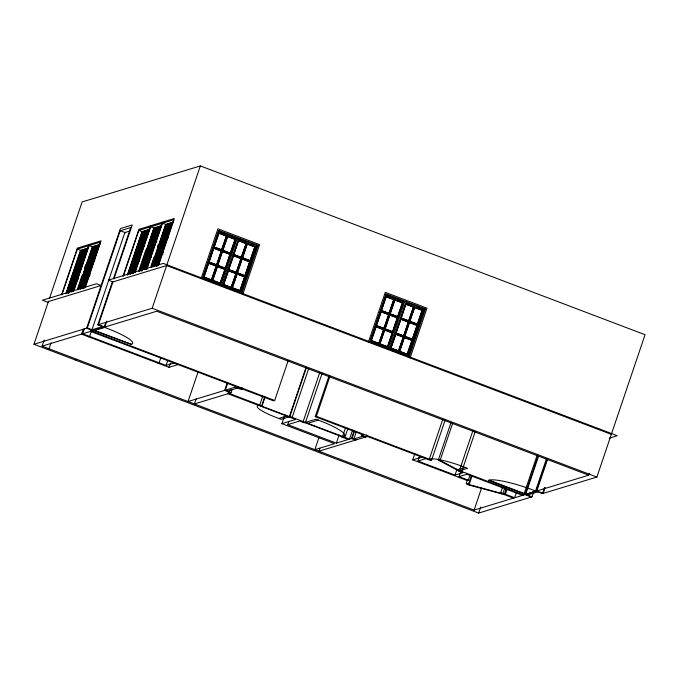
<?xml version="1.0" encoding="UTF-8"?>
<svg xmlns="http://www.w3.org/2000/svg" width="679" height="679" viewBox="0 0 679 679"><rect width="100%" height="100%" fill="white"/><g stroke="black" fill="none" stroke-linecap="round" stroke-linejoin="round"><path stroke-width="1.02" d="M533.371 492.81L532.013 496.816L478.653 513.078L33.95 344.278L48.54 301.17M49.559 298.166L82.125 201.943L200.347 165.922L645.05 334.722L596.875 477.057L542.521 493.616L535.57 490.976L525.648 494.405L488.507 480.359L489.16 480.163A38.457 6.213 18.7 0 1 536.155 491.197L547.019 459.114M51.112 342.768L49.058 348.785L42.123 346.146L44.16 340.128M61.568 294.881L77.414 248.056L101.061 240.85L85.206 287.684M61.95 294.61L77.347 249.142L88.508 245.739L73.12 291.206M65.804 293.846L80.529 250.347L87.973 248.081M66.559 292.505L80.453 251.434L85.384 249.94L71.142 292.004M66.567 292.904L70.251 282.031L72.959 281.598L71.541 282.031M75.335 267L77.754 266.465L75.335 267L70.65 280.843L73.069 280.3L77.796 266.253L80.512 265.82L79.087 266.253M77.873 265.166L82.549 251.332L80.419 251.977L75.734 265.82L78.45 265.387M67.391 291.096L71.074 280.223M74.079 271.328L79.103 256.501M66.856 293.014L70.54 282.141L72.67 281.488M70.939 280.953L75.624 267.11M67.145 293.124L70.828 282.252L70.251 282.031M71.227 281.064L75.581 268.213M76.651 265.048L80.996 252.198L82.422 251.765M68.367 293.243L72.381 281.378M72.78 280.189L77.465 266.355M68.681 292.751L82.914 250.687M68.655 293.353L72.712 281.276L74.843 280.631L71.456 291.614M85.019 250.576L80.334 264.42L78.195 265.065L80.623 264.53L85.019 250.576L82.88 251.23L78.161 265.277L76.023 265.93L80.708 252.087L82.846 251.442M69.317 292.259L73.001 281.386L75.131 280.741M73.366 280.41L78.085 266.363L80.224 265.71L75.539 279.553L74.113 279.986M78.484 265.175L83.169 251.34L85.308 250.687M69.945 291.384L72.959 282.489M74.028 279.324L78.374 266.474L77.796 266.253M78.772 265.285L83.127 252.435M71.168 291.503L74.843 280.631M73.111 280.096L75.25 279.442L79.927 265.599M71.728 291.155L86.114 248.65L86.691 248.87M71.796 291.8L86.038 249.736L87.676 249.235M72.152 291.198L75.827 280.325L77.966 279.68M81.157 266.507L76.812 279.358L76.235 279.145L80.911 265.302L82.337 264.869M86.292 250.39L81.607 264.224L86.004 250.279L87.421 249.847M72.441 291.308L76.116 280.435M72.729 291.418L76.413 280.546L75.827 280.325M82.227 263.35L86.581 250.5L86.004 250.279M73.391 291.283L89.238 244.457M73.773 291.011L89.161 245.543L100.331 242.14L84.943 287.607M77.644 288.465L81.989 275.615M84.671 267.704L85.673 264.742M77.966 289.254L92.352 246.749L99.796 244.482M78.034 289.908L92.276 247.835L97.199 246.333L82.965 288.405M78.391 289.296L82.066 278.424L84.493 277.889L82.066 278.424M82.473 277.244L87.158 263.401L89.288 262.756L84.603 276.591L82.473 277.244L84.188 276.913M94.245 248.166L92.819 248.599L88.134 262.433L87.557 262.213L92.242 248.378L94.661 247.835L92.242 248.378M78.874 288.482L81.887 279.587M86.904 264.759L89.246 257.842M78.679 289.407L82.363 278.534M82.762 277.355L87.447 263.511L89.577 262.858M92.531 248.489L87.846 262.323L89.272 261.89M79.299 288.533L82.651 278.645M83.381 276.472L87.735 263.622L89.153 263.189M80.521 288.651L84.204 277.779M87.557 262.213L89.687 261.568L94.373 247.725M80.504 289.152L94.737 247.088M80.809 288.762L84.535 277.677L86.666 277.024L82.982 287.896M87.693 274.961L91.75 262.001L89.62 262.654L84.603 276.591M90.596 261.687L90.018 261.466L92.157 260.812L96.834 246.978L94.704 247.631L89.687 261.568M81.14 288.66L84.824 277.787L86.241 277.355M81.429 288.77L85.113 277.898L86.53 277.465M89.866 263.859L85.512 276.709L84.934 276.489L87.362 275.954M90.935 260.694L95.281 247.843L94.704 247.631M87.065 275.844L91.75 262.001M83.279 288.006L86.623 278.127M96.791 248.073L92.446 260.923L90.307 261.576L94.992 247.742L96.418 247.3M83.211 288.541L97.929 245.051L98.514 245.272L93.863 246.689M83.619 288.202L97.861 246.137L99.499 245.637M83.636 288.583L87.65 276.726L89.076 276.294M89.764 275.216L88.049 275.538L92.734 261.704L94.16 261.271M98.065 247.886L93.719 260.736L93.142 260.515L97.827 246.681L99.244 246.239M84.264 287.709L87.939 276.837L89.365 276.404M88.346 275.649L93.023 261.814M84.552 287.82L87.897 277.932M88.635 275.759L93.32 261.924L92.734 261.704M83.228 329.128L81.531 334.136L168.969 367.331L178 364.572M84.374 328.78L82.677 333.788L166.066 365.438L173.943 363.036M33.95 344.278L87.311 328.016L120.234 230.758L130.741 227.55L113.435 278.696M91.241 329.383L90.562 331.386L273.535 400.839L274.689 400.491L288.261 360.396M91.317 331.445L89.628 336.428L88.482 336.776M87.311 328.016L93.685 330.435L104.77 327.456L97.818 324.817L112.417 281.7M112.977 281.777L98.48 324.621L104.846 327.032L106.866 321.057M113.987 278.789L132.201 224.978L120.378 228.585L86.657 328.22L93.023 330.639M105.89 322.219L104.193 327.236A38.457 6.213 18.7 0 1 131.31 344.329L93.685 330.435M123.052 276.149L138.906 229.324L174.367 218.519L158.521 265.345M123.442 275.878L138.83 230.41L150 227.007L134.603 272.474M127.296 275.105L142.013 231.615L149.456 229.349M127.703 274.774L141.945 232.702L146.868 231.199L132.634 273.272M128.059 274.172L131.734 263.299L134.162 262.756L132.023 263.401M132.142 262.111L136.819 248.268L138.957 247.623L134.272 261.457L132.43 262.221L134.561 261.568L139.288 247.521L141.419 246.867L137.022 260.821L134.892 261.466L139.577 247.631L141.707 246.978M142.149 234.45L137.803 247.3L137.226 247.088L141.911 233.245L144.33 232.702L142.2 233.355L128.348 274.282M128.637 274.384L131.981 264.504M133.05 261.339L137.404 248.489L136.819 248.268M130.19 273.518L133.873 262.646M137.226 247.088L139.356 246.435L144.041 232.6M130.164 274.019L144.406 231.955M130.181 274.409L134.196 262.544L136.335 261.899L132.94 272.882M137.514 247.198L139.645 246.545L144.372 232.498L146.503 231.845L141.818 245.688L139.687 246.333L140.264 246.553L144.95 232.719L144.372 232.498M130.809 273.527L134.493 262.654L136.623 262.001M139.899 247.198L140.918 244.194M131.098 273.637L134.782 262.765L134.196 262.544M139.526 248.726L135.18 261.576L134.603 261.356L137.311 260.931L138.321 257.961M132.32 273.756L136.335 261.899M136.734 260.711L141.419 246.867M142.446 244.805L146.46 232.948M132.88 273.408L147.598 229.918L148.175 230.139M133.288 273.068L147.53 231.004L149.168 230.504M133.636 272.466L137.319 261.593L138.745 261.16M144.517 245.06L142.802 245.382L147.487 231.547L148.913 231.115M133.924 272.576L137.608 261.704L139.034 261.271M138.007 260.515L142.692 246.681L141.784 246.231L136.861 247.725M143.099 245.492L147.776 231.658M134.221 272.686L137.896 261.814L137.319 261.593M138.295 260.626L142.98 246.791M144.05 243.625L148.073 231.768L147.487 231.547M134.875 272.551L150.73 225.717M135.265 272.279L150.653 226.803L161.823 223.408L146.426 268.876M138.796 270.717L145.824 249.965M139.119 271.507L153.836 228.017L161.279 225.751M139.526 271.167L153.768 229.103L158.691 227.601L144.449 269.673M139.543 271.558L143.558 259.692L145.696 259.047L141.682 270.904M148.888 245.874L144.542 258.724L143.956 258.504L148.642 244.669L151.069 244.126L148.642 244.669M151.179 242.836L155.864 228.993L153.726 229.646L149.049 243.481L151.757 243.057M140.035 270.743L143.846 259.802L145.985 259.157M140.46 270.785L144.135 259.913L143.558 259.692M149.957 242.717L154.311 229.867L153.726 229.646M143.956 258.504L146.095 257.859L150.78 244.016M141.987 270.42L156.229 228.348M141.97 271.014L146.019 258.945L148.158 258.292L144.763 269.274M156.153 229.103L154.023 229.757L144.245 258.614L146.384 257.969L151.103 243.922L153.819 243.489L152.393 243.922M153.929 242.191L151.51 242.734L153.929 242.191L158.326 228.246L156.195 228.891L151.468 242.946L150.042 243.379M142.632 269.928L146.308 259.055L148.446 258.402M146.672 258.079L151.4 244.033L153.53 243.379L148.845 257.214L147.419 257.647M151.799 242.844L156.484 229.001L158.614 228.356M143.252 269.045L146.596 259.166L146.019 258.945M147.004 257.978L151.689 244.134L151.103 243.922M152.088 242.955L156.433 230.105M144.474 269.164L148.158 258.292M146.426 257.757L148.557 257.103L153.242 243.269M153.641 242.08L158.326 228.246M145.034 268.816L159.421 226.311L159.998 226.531M154.218 242.301L155.228 239.339M145.111 269.47L159.344 227.397L160.991 226.896M145.459 268.867L149.142 257.995L151.273 257.341M154.472 244.177L150.118 257.027L149.541 256.806L154.226 242.972L155.652 242.539M159.599 228.051L154.914 241.894L159.31 227.94L160.736 227.507M145.747 268.977L149.431 258.105M146.036 269.088L149.72 258.215L149.142 257.995M155.542 241.011L159.888 228.161L159.31 227.94M146.698 268.952L162.553 222.118M146.749 269.665L162.476 223.204L173.637 219.801L158.249 265.268M150.95 266.126L153.963 257.231M157.307 247.351L158.309 244.381M151.273 266.915L165.659 224.409L173.103 222.143M151.349 267.568L165.591 225.496L170.514 224.002L156.272 266.066M151.697 266.966L155.381 256.093L157.8 255.55L155.381 256.093M155.78 254.905L160.465 241.07L162.604 240.417L157.918 254.252L156.068 255.015L158.207 254.362L162.926 240.315L165.065 239.67L160.999 252.63M162.578 239.56L160.864 239.882L165.549 226.039L167.976 225.504L165.549 226.039M151.986 267.076L155.669 256.204M156.068 255.015L165.837 226.149M152.614 266.193L155.958 256.314M156.696 254.141L161.042 241.291L162.468 240.85M161.449 240.103L166.126 226.26L167.552 225.827M153.836 266.312L157.511 255.44M160.864 239.882L163.002 239.229L167.688 225.394M153.81 266.822L168.053 224.749M154.125 266.423L157.842 255.338L159.981 254.693L156.297 265.565M163.911 239.347L163.333 239.127L165.464 238.482L170.149 224.639L168.01 225.292L163.002 239.229M154.456 266.321L158.131 255.448L159.557 255.015M158.53 254.269L160.668 253.615L158.241 254.158L163.215 240.425L165.353 239.78M154.744 266.431L158.419 255.559L159.845 255.126M158.827 254.379L163.172 241.529M164.242 238.363L168.596 225.513L168.01 225.292M160.38 253.505L165.065 239.67M156.917 264.683L159.93 255.788M165.752 238.592L170.106 225.742M156.518 266.202L171.244 222.712L171.821 222.933M156.934 265.871L171.167 223.798L172.814 223.298M156.951 266.253L160.965 254.387L162.383 253.954M166.338 239.475L161.653 253.318L166.049 239.364L167.467 238.932M171.133 224.342L171.711 224.562L167.026 238.397L166.448 238.185L171.133 224.342L172.559 223.909M157.57 265.37L161.254 254.498L162.671 254.065M171.422 224.452L166.737 238.287L168.163 237.854M157.859 265.481L161.203 255.601M162.281 252.435L166.627 239.585L165.43 239.025L160.499 240.527M97.818 324.817L152.164 308.258L200.347 165.922M160.804 357.816L159.115 362.798L157.961 363.155M166.066 365.438L167.755 360.43M168.969 367.331L170.327 363.316M201.077 278.636L217.934 228.815L259.624 244.644L242.768 294.465M203.123 277.465L218.545 232.345L235.919 238.94L220.497 284.06M208.988 262.069L213.758 248.208L221.362 251.043L216.686 264.878L208.988 262.069L216.686 264.878M209.157 262.018L213.673 248.234L221.362 251.043M211.432 279.952L216.278 266.066L208.674 263.231L203.904 277.091L211.432 279.952L216.202 266.092M216.516 264.929L221.286 251.069M221.6 249.906L226.37 236.037L218.842 233.186L214.08 247.046L221.6 249.906L226.455 236.012L218.927 233.16L214.241 246.995L221.77 249.855M215.201 270.751L216.219 267.747M217.238 264.742L221.643 251.722M212.595 280.393L217.441 266.507L212.671 280.368L220.285 283.202L212.756 280.342M217.679 265.37L222.364 251.527L230.054 254.336L225.284 268.197L217.679 265.37L225.369 268.171L229.884 254.387M229.349 252.843L222.763 250.347L227.609 236.453L235.138 239.314L230.368 253.174M217.755 265.345L222.44 251.502L230.054 254.336M227.609 236.453L222.848 250.322L230.291 253.199L235.138 239.314M220.115 283.253L224.97 269.359L220.2 283.228M220.836 283.058L235.418 239.993M221.413 285.638L237.311 238.244M222.814 284.942L238.236 239.814L255.601 246.409L240.188 291.537M228.679 269.546L233.525 255.652L228.679 269.546L236.368 272.347L228.764 269.521M198.226 371.464L188.041 401.535L236.479 386.775M231.123 287.429L223.671 284.543L228.441 270.683L223.595 284.569L231.123 287.429L235.969 273.535L231.199 287.404M236.207 272.398L241.053 258.512L236.292 272.372M246.137 243.489L238.533 240.655L233.763 254.523L241.291 257.375L246.137 243.489L241.376 257.349M234.892 278.22L235.91 275.216M236.92 272.211L241.334 259.191M232.277 287.862L237.124 273.976L232.362 287.837L239.967 290.671L232.439 287.811M249.736 261.805L242.131 258.979L237.446 272.814L244.89 275.699L237.361 272.839L242.047 259.005L249.736 261.805L244.975 275.674M249.04 260.32L242.445 257.816L247.3 243.931L242.53 257.791L250.144 260.626L254.829 246.783L250.059 260.651M196.112 398.938L194.415 403.946L227.906 393.744L295.654 419.461L281.861 423.662L284.917 414.64M239.806 290.722L244.652 276.837L239.891 290.697M244.89 275.699L249.575 261.856M240.527 290.536L255.1 247.462M240.943 293.158L257.002 245.713M241.104 293.107L257.163 245.662L218.613 231.14M258.071 245.391L242.004 292.836L202.631 277.889L218.689 230.444L258.071 245.391L256.263 245.942M227.355 382.404L224.656 390.374L231.03 392.793L232.04 389.805M227.694 383.16L225.318 390.179L229.366 391.715L230.045 389.712M227.906 393.744L228.585 391.741M265.116 396.901L262.06 405.923L229.061 393.396L229.74 391.393M235.163 387.174L241.537 389.593L242.208 387.599M262.781 396.078L259.743 405.04L258.597 405.397A29.121 4.711 18.7 0 0 278.797 418.451L281.114 419.333L288.999 416.931M261.907 405.074L264.284 398.055M305.991 367.492L289.364 416.626L261.568 406.076M288.711 416.821L289.857 416.473L306.492 367.339M345.603 427.447L342.547 436.478L341.401 436.826L348.352 439.466L336.36 443.115L287.726 424.647L288.745 421.642M308.699 368.527L292.174 417.356L291.028 417.704M319.699 372.703L303.173 421.532L302.028 421.88M305.491 422.406L322.126 373.272M365.37 437.047L361.321 435.511L363.29 434.908L315.234 416.668L329.137 375.572M315.234 416.668L316.38 416.32L329.952 376.225M318.926 437.641L314.852 449.668L334.56 443.667L281.861 423.662M319.928 448.199L318.909 451.204L367.347 436.444L430.461 460.404L431.606 460.056L445.186 419.945M368.417 342.157L385.282 292.335L426.972 308.164L410.108 357.986M370.471 340.985L385.893 295.866L403.258 302.461L387.836 347.58M336.36 443.115L339.076 435.095M371.252 340.612L376.098 326.726L371.328 340.586L378.941 343.421L371.413 340.569M376.667 324.604L381.182 311.703L376.412 325.564L384.025 328.398L376.336 325.589M393.795 299.532L388.948 313.426L381.42 310.566L386.105 296.731L381.505 310.541L389.033 313.401L393.795 299.532L386.19 296.706M347.903 428.39L344.864 437.352L343.718 437.7M378.78 343.472L383.627 329.587L378.857 343.447M383.864 328.449L388.711 314.564L383.941 328.424M392.224 332.905L387.463 346.774L379.934 343.913L384.704 330.045L392.309 332.88L387.548 346.748M392.708 331.692L385.103 328.865L389.788 315.022L397.393 317.857L392.632 331.717M289.857 416.473L349.498 439.109L352.554 430.087M354.166 430.537L351.467 438.515L355.524 440.051M349.498 439.109L352.129 438.311L354.497 431.292M356.237 431.954L353.861 438.974L363.061 436.173M397.317 317.882L392.547 331.742L385.018 328.891M391.045 314.224L397.631 316.72L402.401 302.859M397.631 316.72L402.477 302.834L394.872 299.999L390.102 313.859L394.788 300.025L402.477 302.834M388.515 345.577L392.25 334.56M393.268 331.556L397.673 318.536M398.692 315.531L402.418 304.515M388.761 349.159L404.659 301.765M390.153 348.463L405.575 303.335L422.949 309.93L407.527 355.058M398.624 350.899L390.934 348.089L395.781 334.204L391.019 348.064L398.624 350.899L403.309 337.056L395.704 334.221M396.358 332.073L400.873 319.172L396.103 333.041L403.716 335.867L408.393 322.033L400.788 319.198M405.787 304.2L413.486 307.01L408.631 320.895L401.111 318.044L405.787 304.2L413.486 307.01L408.716 320.87M405.957 304.15L401.187 318.018L408.8 320.844M366.702 434.857L366.032 436.852L361.975 435.307M398.463 350.95L403.233 337.081L395.619 334.246M396.018 333.066L403.547 335.918L408.317 322.058M408.334 323.713L404.09 336.682M409.793 321.337L414.64 307.451L409.793 321.337L417.483 324.146L422.168 310.303L414.555 307.477L422.168 310.303M407.145 354.243L411.915 340.383L404.387 337.522L412 340.357L407.315 354.192L399.625 351.382L404.387 337.522L399.625 351.382L407.315 354.192M412.238 339.22L417.084 325.326L412.314 339.194L404.709 336.36L409.471 322.5L417.084 325.326M410.736 321.693L417.322 324.197L422.083 310.328M408.206 353.055L411.932 342.038M412.951 339.033L417.356 326.005M418.374 323L422.109 311.984M408.283 356.679L424.341 309.234M408.444 356.628L424.511 309.183L384.968 294.287M425.41 308.911L409.352 356.356L369.979 341.41L386.037 293.965L425.41 308.911L423.603 309.463L420.649 308.342M470.021 475.19L468.332 480.172L467.177 480.52L412.747 459.861L414.776 453.844M450.856 423L438.303 460.099L440.094 460.404L459.403 470.606L458.257 470.954L462.883 472.711L455.015 475.113L417.95 461.049L419.308 457.035M428.143 459.53L429.289 459.174L442.784 419.325M440.094 460.404L452.647 423.297M455.006 475.113L457.052 469.096M459.742 469.605L472.983 430.494M468.332 480.172L459.063 476.65L460.421 472.643M475.207 431.632L461.72 471.481L460.566 471.837M513.502 498.097L504.242 494.584L467.542 484.628L466.261 483.482L467.61 479.493M469.834 485.247L468.552 484.102L471.268 476.081M472.16 475.572L469.104 484.594L501.212 493.31M47.267 349.329L49.075 348.785L474.095 510.107L481.555 488.057M478.653 513.078L480.69 507.06M501.942 493.964L500.669 492.818L502.706 486.801M516.329 492.776L514.648 497.749L505.38 494.236L504.242 494.584L502.961 493.446L504.981 487.463M504.242 494.584L506.262 488.608M505.38 494.236L507.069 489.253M537.25 454.905L523.679 494.999L457.374 469.834L465.259 467.432L467.576 468.315L459.691 470.717M538.141 455.745L524.986 494.601L531.36 497.02M538.54 456.296L525.648 494.405L532.013 496.816M535.57 490.976L546.425 458.894M547.605 459.114L536.809 491.002L543.183 493.421L545.203 487.437M542.861 492.614L544.558 487.598M474.095 510.107L588.693 475.19L589.372 473.187M129.647 231.064L124.877 232.515L91.954 329.782L102.461 326.582M82.04 250.288L85.758 249.151M145.391 230.987L142.598 231.836L138.83 230.41M154.422 228.237L159.073 226.82M167.17 224.35L170.896 223.213M146.087 232.176L144.661 232.608L139.976 246.443L141.818 245.688M170.437 224.749L168.307 225.403L163.622 239.237L165.039 238.804M81.319 264.114L83.449 263.469M93.142 260.515L94.559 260.082M142.802 245.382L144.228 244.949M154.625 241.783L156.764 241.13M166.448 238.185L167.874 237.743M94.848 260.193L93.43 260.626L97.827 246.681M80.292 264.963L75.369 266.465L75.946 266.677M80.954 264.759L82.592 264.258M87.192 262.858L92.692 261.576M92.777 261.16L94.415 260.66M142.437 246.027L144.084 245.526M154.26 242.428L155.907 241.928M166.083 238.821L167.73 238.321M144.542 245.917L142.403 246.57L137.718 260.405L139.857 259.76M82.626 264.98L81.208 265.413L76.523 279.256L77.941 278.814M92.038 262.111L89.908 262.765L85.223 276.599L86.649 276.166M137.116 248.378L138.533 247.945M155.941 242.641L154.515 243.082L149.83 256.917L151.256 256.484M160.753 241.181L162.892 240.527M76.625 267.008L78.043 266.575M91.623 262.442L89.62 262.654M164.929 240.103L162.926 240.315M218.545 232.345L223.204 234.23M76.235 279.145L77.652 278.704M88.049 275.538L90.188 274.893M149.541 256.806L150.967 256.373M161.364 253.208L163.495 252.554M71.651 280.733L73.069 280.3M70.285 281.488L75.208 279.986M75.87 279.782L77.508 279.281M87.031 276.387L82.108 277.881L82.685 278.101M87.684 276.183L89.331 275.682M136.7 261.254L131.777 262.756L132.354 262.968M137.353 261.05L139 260.549M143.592 259.149L149.1 257.867M149.176 257.451L150.823 256.951M155.415 255.55L160.346 254.048M160.999 253.844L162.637 253.352M83.356 278.432L84.782 278M133.738 263.079L131.734 263.299M156.671 256.093L158.097 255.66M162.968 254.175L160.965 254.387M227.066 235.689L211.814 280.767M213.299 247.419L230.665 254.014M238.236 239.814L242.895 241.699M48.404 301.578L101.112 285.519L96.477 283.763L42.454 300.22L48.37 302.461M246.757 243.167L231.497 288.236M208.207 262.442L225.581 269.037M232.982 254.897L250.356 261.483M241.291 257.375L233.848 254.498L238.448 240.68L245.976 243.54M216.278 266.066L208.589 263.257L203.989 277.074L211.593 279.901M227.898 269.919L245.272 276.514M42.123 346.146L156.73 311.228L588.693 475.19M75.063 359.878L76.871 359.335M394.414 299.21L379.154 344.287M380.639 310.94L398.013 317.534M414.097 306.687L398.845 351.756M151.493 388.897L153.301 388.346M397.393 317.857L389.704 315.048L385.103 328.865M375.555 325.962L392.929 332.557M400.33 318.409L417.695 325.003M408.393 322.033L400.703 319.223M392.309 332.88L384.62 330.07L379.934 343.913M395.246 333.44L412.611 340.035M227.635 391.053L236.827 388.252M228.713 391.919L229.366 391.715M239.22 388.711L234.51 387.378M229.061 393.396L231.03 392.793M241.537 389.593L242.853 389.194M260.914 406.271L262.06 405.923M278.797 418.451L286.682 416.057M287.726 424.647L299.711 420.997L304.345 422.754L315.998 419.206L318.315 420.089A38.151 6.162 18.7 0 1 342.547 436.478M307.808 423.289L318.315 420.089M412.747 459.861L421.778 457.111M417.95 461.049L425.826 458.648M459.063 476.65L466.94 474.256L522.524 495.356M609.182 438.184L617.27 435.714L163.299 263.401L108.3 280.155L112.926 281.912L166.618 265.557L611.329 434.356M527.379 495.059L537.887 491.859M459.403 470.606L457.612 470.309L438.303 460.099M466.261 483.482L468.552 484.102M500.669 492.818L502.961 493.446M234.603 237.718L237.557 238.838M243.464 241.079L246.418 242.208M400.966 300.865L403.92 301.985M230.928 237.158L233.822 238.253M250.619 244.627L253.513 245.73M386.691 296.282L389.585 297.377M397.308 300.313L400.203 301.408M406.382 303.751L409.276 304.854M416.991 307.782L419.885 308.886M247.215 243.956L254.829 246.783M227.448 236.504L234.976 239.364M247.131 243.982L254.659 246.833M386.105 296.731L393.633 299.583M162.476 223.204L166.236 224.63M165.591 225.496L166.168 225.717M390.187 313.842L397.801 316.669M219.088 249.617L221.014 250.347M223.909 251.451L228.738 253.284M238.77 257.086L240.706 257.825M243.6 258.92L248.429 260.753M385.468 312.773L387.395 313.503M392.224 315.336L395.119 316.431M405.151 320.242L407.086 320.98M411.907 322.805L414.801 323.908M241.053 258.512L233.44 255.677L240.892 258.563M381.097 311.729L388.711 314.564M381.021 311.754L388.549 314.606M416.914 325.377L409.395 322.525L404.786 336.334L412.399 339.169M156.306 227.261L156.883 227.482M150.653 226.803L155.202 228.534M165.464 238.482L166.041 238.702M144.483 230.868L145.06 231.089M163.036 238.685L163.614 238.906M162.968 239.772L163.546 239.993M160.575 239.441L161.152 239.662M141.945 232.702L142.522 232.922M141.911 233.245L142.488 233.466M160.465 241.07L161.042 241.291M154.337 241.342L154.914 241.563M376.522 326.327L378.449 327.066M217.356 266.533L224.97 269.359M235.969 273.535L228.356 270.709L235.808 273.586M244.652 276.837L237.047 274.002L244.491 276.888M376.013 326.752L383.627 329.587M217.272 266.55L224.8 269.41M375.928 326.777L383.457 329.638M154.184 242.844L148.684 244.126L149.261 244.347M154.226 242.972L154.804 243.184M151.213 242.293L151.799 242.513M120.234 230.758L125.691 232.829M148.752 243.04L149.329 243.26M142.514 244.941L143.091 245.161M161.076 252.758L161.653 252.978M139.39 245.891L139.976 246.112M157.952 253.708L158.53 253.929M136.929 246.638L137.514 246.859M139.288 247.521L139.866 247.742M157.876 254.795L158.462 255.015M155.491 254.464L156.068 254.684M157.842 255.338L158.419 255.559M380.019 343.888L387.624 346.723M203.293 277.422L220.658 284.009M222.975 284.891L240.349 291.486M370.632 340.943L388.006 347.529M390.323 348.412L407.689 355.007M148.557 257.103L149.134 257.324M205.669 279.663L208.623 280.783M214.53 283.024L217.484 284.145M225.352 287.132L228.305 288.252M234.213 290.493L237.166 291.614M372.024 342.81L374.978 343.93M391.715 350.279L394.669 351.399M400.576 353.64L403.53 354.761M146.129 257.316L146.706 257.536M143.668 258.062L144.245 258.283M94.814 246.002L95.391 246.222M134.306 260.914L134.892 261.135M134.272 261.457L134.849 261.678M134.238 262.001L134.815 262.221M89.161 245.543L92.93 246.969M131.845 261.67L132.422 261.882M92.276 247.835L92.853 248.056M82.991 249.6L83.568 249.821M77.347 249.142L81.107 250.568M80.419 251.977L80.996 252.198M92.157 260.812L92.734 261.033M89.73 261.025L90.307 261.245M89.653 262.111L90.231 262.332M87.268 261.771L87.846 261.992M87.158 263.401L87.735 263.622M81.022 263.673L81.607 263.893M80.911 265.302L81.497 265.523M77.907 264.623L78.484 264.844M77.83 265.71L78.408 265.93M75.445 265.379L76.023 265.591M87.761 275.097L88.338 275.318M87.65 276.726L88.228 276.947M84.646 276.047L85.223 276.268M84.569 277.134L85.147 277.355M82.176 276.794L82.762 277.015M84.535 277.677L85.113 277.898M152.164 308.258L596.875 477.057M75.25 279.442L75.827 279.663M72.823 279.646L73.4 279.867M70.361 280.402L70.939 280.622M94.288 330.274L131.31 344.329M489.16 480.163L526.191 494.219M91.707 331.038L274.689 400.491M316.38 416.32L431.606 460.056M352.129 438.311L356.178 439.848M304.837 422.61L341.893 436.673M429.289 459.174A29.121 4.711 18.7 0 1 465.259 467.432"/></g></svg>
